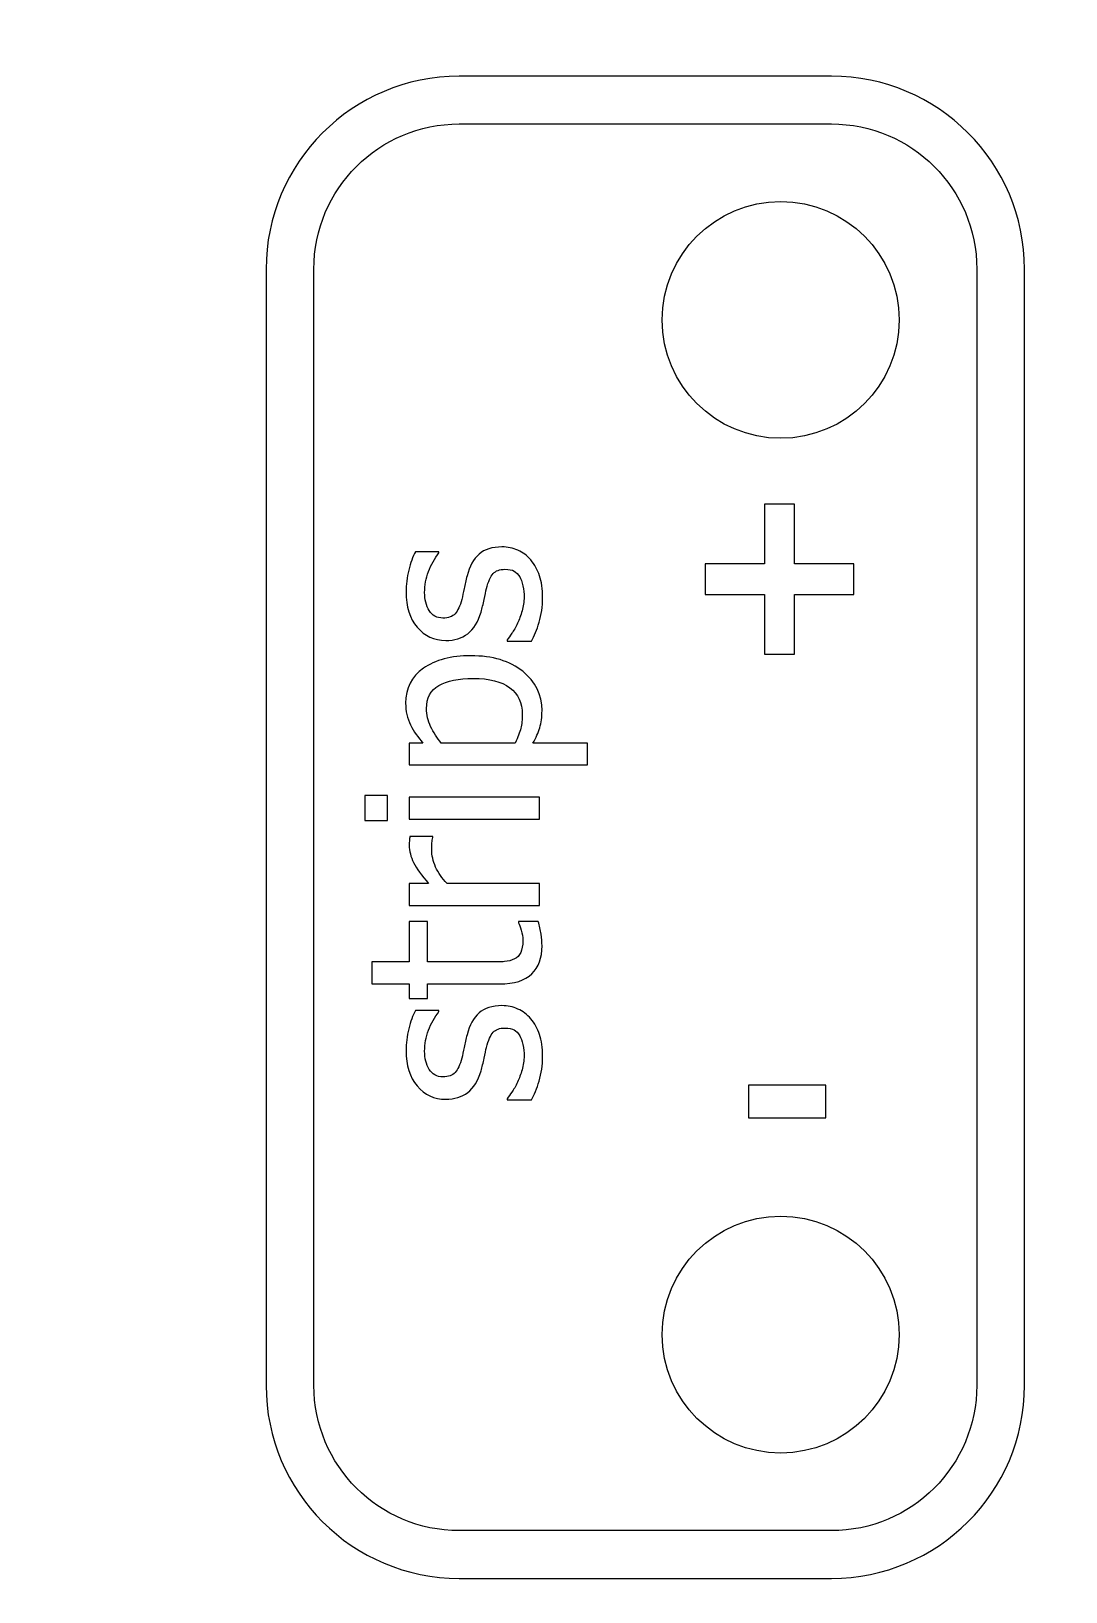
# Model space of a CAD drawing. Extents: x -1020 to 856, y -646 to 1108.
# Drawn here: x 362.85 to 393.42, y 1001.9 to 1048.04 of the extents above; entities that cross this region are included whole.
import ezdxf

# ---------------------------------------------------------------- set-up
doc = ezdxf.new("R2010")
doc.units = 0
doc.header["$MEASUREMENT"] = 0
doc.layers.add('LAYER_1', color=7, linetype='CONTINUOUS')

msp = doc.modelspace()

# ---------------------------------------------------------------- linework, layer by layer
at = {"layer": 'LAYER_1', "color": 250}
for centre in [(385, 1039.5), (385, 1009.5)]:
    msp.add_ellipse(centre, major_axis=(0, 3.5), ratio=1, dxfattribs=at)
msp.add_open_spline([(581.5, 980), (581.5, 980), (581.5, 1103), (581.5, 1103), (581.5, 1103), (581.5, 1105.761), (579.261, 1108), (576.5, 1108), (576.5, 1108), (576.5, 1108), (333.5, 1108), (333.5, 1108), (333.5, 1108), (330.739, 1108), (328.5, 1105.761), (328.5, 1103), (328.5, 1103), (328.5, 1103), (328.5, 980), (328.5, 980), (328.5, 980), (328.5, 977.239), (330.739, 975), (333.5, 975), (333.5, 975), (333.5, 975), (576.5, 975), (576.5, 975), (576.5, 975), (579.261, 975), (581.5, 977.239), (581.5, 980)], degree=3, knots=[0, 0, 0, 0, 0.125, 0.125, 0.125, 0.125, 0.25, 0.25, 0.25, 0.25, 0.375, 0.375, 0.375, 0.375, 0.5, 0.5, 0.5, 0.5, 0.625, 0.625, 0.625, 0.625, 0.75, 0.75, 0.75, 0.75, 0.875, 0.875, 0.875, 0.875, 1, 1, 1, 1], dxfattribs=at)
at = {"layer": 'LAYER_1', "color": 30}
for points, knots in [([(392.2056, 1041), (392.2056, 1041), (392.2056, 1008), (392.2056, 1008), (392.2056, 1008), (392.2056, 1006.4249), (391.5667, 1004.9984), (390.5342, 1003.9658), (390.5342, 1003.9658), (389.5016, 1002.9333), (388.0751, 1002.2944), (386.5, 1002.2944), (386.5, 1002.2944), (386.5, 1002.2944), (375.5, 1002.2944), (375.5, 1002.2944), (375.5, 1002.2944), (373.9249, 1002.2944), (372.4984, 1002.9333), (371.4658, 1003.9658), (371.4658, 1003.9658), (370.4333, 1004.9984), (369.7944, 1006.4249), (369.7944, 1008), (369.7944, 1008), (369.7944, 1008), (369.7944, 1041), (369.7944, 1041), (369.7944, 1041), (369.7944, 1042.5751), (370.4333, 1044.0016), (371.4658, 1045.0342), (371.4658, 1045.0342), (372.4984, 1046.0667), (373.9249, 1046.7056), (375.5, 1046.7056), (375.5, 1046.7056), (375.5, 1046.7056), (386.5, 1046.7056), (386.5, 1046.7056), (386.5, 1046.7056), (388.0751, 1046.7056), (389.5016, 1046.0667), (390.5342, 1045.0342), (390.5342, 1045.0342), (391.5667, 1044.0016), (392.2056, 1042.5751), (392.2056, 1041)], [0, 0, 0, 0, 0.0833333, 0.0833333, 0.0833333, 0.0833333, 0.1666667, 0.1666667, 0.1666667, 0.1666667, 0.25, 0.25, 0.25, 0.25, 0.3333333, 0.3333333, 0.3333333, 0.3333333, 0.4166667, 0.4166667, 0.4166667, 0.4166667, 0.5, 0.5, 0.5, 0.5, 0.5833333, 0.5833333, 0.5833333, 0.5833333, 0.6666667, 0.6666667, 0.6666667, 0.6666667, 0.75, 0.75, 0.75, 0.75, 0.8333333, 0.8333333, 0.8333333, 0.8333333, 0.9166667, 0.9166667, 0.9166667, 0.9166667, 1, 1, 1, 1]), ([(390.7944, 1008), (390.7944, 1008), (390.7944, 1041), (390.7944, 1041), (390.7944, 1041), (390.7944, 1042.1858), (390.3135, 1043.2596), (389.5366, 1044.0366), (389.5366, 1044.0366), (388.7596, 1044.8135), (387.6858, 1045.2944), (386.5, 1045.2944), (386.5, 1045.2944), (386.5, 1045.2944), (375.5, 1045.2944), (375.5, 1045.2944), (375.5, 1045.2944), (374.3142, 1045.2944), (373.2404, 1044.8135), (372.4634, 1044.0366), (372.4634, 1044.0366), (371.6865, 1043.2596), (371.2056, 1042.1858), (371.2056, 1041), (371.2056, 1041), (371.2056, 1041), (371.2056, 1008), (371.2056, 1008), (371.2056, 1008), (371.2056, 1006.8142), (371.6865, 1005.7404), (372.4634, 1004.9634), (372.4634, 1004.9634), (373.2404, 1004.1865), (374.3142, 1003.7056), (375.5, 1003.7056), (375.5, 1003.7056), (375.5, 1003.7056), (386.5, 1003.7056), (386.5, 1003.7056), (386.5, 1003.7056), (387.6858, 1003.7056), (388.7596, 1004.1865), (389.5366, 1004.9634), (389.5366, 1004.9634), (390.3135, 1005.7404), (390.7944, 1006.8142), (390.7944, 1008)], [0, 0, 0, 0, 0.0833333, 0.0833333, 0.0833333, 0.0833333, 0.1666667, 0.1666667, 0.1666667, 0.1666667, 0.25, 0.25, 0.25, 0.25, 0.3333333, 0.3333333, 0.3333333, 0.3333333, 0.4166667, 0.4166667, 0.4166667, 0.4166667, 0.5, 0.5, 0.5, 0.5, 0.5833333, 0.5833333, 0.5833333, 0.5833333, 0.6666667, 0.6666667, 0.6666667, 0.6666667, 0.75, 0.75, 0.75, 0.75, 0.8333333, 0.8333333, 0.8333333, 0.8333333, 0.9166667, 0.9166667, 0.9166667, 0.9166667, 1, 1, 1, 1]), ([(385.4098, 1034.0524), (385.4098, 1034.0524), (385.4098, 1032.2885), (385.4098, 1032.2885), (385.4098, 1032.2885), (385.4098, 1032.2885), (387.1596, 1032.2885), (387.1596, 1032.2885), (387.1596, 1032.2885), (387.1596, 1032.2885), (387.1596, 1031.3795), (387.1596, 1031.3795), (387.1596, 1031.3795), (387.1596, 1031.3795), (385.4098, 1031.3795), (385.4098, 1031.3795), (385.4098, 1031.3795), (385.4098, 1031.3795), (385.4098, 1029.6156), (385.4098, 1029.6156), (385.4098, 1029.6156), (385.4098, 1029.6156), (384.5208, 1029.6156), (384.5208, 1029.6156), (384.5208, 1029.6156), (384.5208, 1029.6156), (384.5208, 1031.3795), (384.5208, 1031.3795), (384.5208, 1031.3795), (384.5208, 1031.3795), (382.771, 1031.3795), (382.771, 1031.3795), (382.771, 1031.3795), (382.771, 1031.3795), (382.771, 1032.2885), (382.771, 1032.2885), (382.771, 1032.2885), (382.771, 1032.2885), (384.5208, 1032.2885), (384.5208, 1032.2885), (384.5208, 1032.2885), (384.5208, 1032.2885), (384.5208, 1034.0524), (384.5208, 1034.0524), (384.5208, 1034.0524), (384.5208, 1034.0524), (385.4098, 1034.0524), (385.4098, 1034.0524)], [0, 0, 0, 0, 0.0833333, 0.0833333, 0.0833333, 0.0833333, 0.1666667, 0.1666667, 0.1666667, 0.1666667, 0.25, 0.25, 0.25, 0.25, 0.3333333, 0.3333333, 0.3333333, 0.3333333, 0.4166667, 0.4166667, 0.4166667, 0.4166667, 0.5, 0.5, 0.5, 0.5, 0.5833333, 0.5833333, 0.5833333, 0.5833333, 0.6666667, 0.6666667, 0.6666667, 0.6666667, 0.75, 0.75, 0.75, 0.75, 0.8333333, 0.8333333, 0.8333333, 0.8333333, 0.9166667, 0.9166667, 0.9166667, 0.9166667, 1, 1, 1, 1]), ([(377.9656, 1031.2828), (377.9656, 1031.0253), (377.9315, 1030.7854), (377.8621, 1030.5608), (377.8621, 1030.5608), (377.7927, 1030.3374), (377.7198, 1030.1516), (377.641, 1030.0046), (377.641, 1030.0046), (377.641, 1030.0046), (376.9143, 1030.0046), (376.9143, 1030.0046), (376.9143, 1030.0046), (376.9143, 1030.0046), (376.9143, 1030.0387), (376.9143, 1030.0387), (376.9143, 1030.0387), (376.9578, 1030.094), (377.006, 1030.1586), (377.059, 1030.2339), (377.059, 1030.2339), (377.1119, 1030.308), (377.1671, 1030.4079), (377.2248, 1030.5314), (377.2248, 1030.5314), (377.2753, 1030.6419), (377.32, 1030.7631), (377.3588, 1030.8948), (377.3588, 1030.8948), (377.3976, 1031.0276), (377.4176, 1031.1641), (377.4176, 1031.3075), (377.4176, 1031.3075), (377.4176, 1031.411), (377.4059, 1031.5204), (377.3812, 1031.638), (377.3812, 1031.638), (377.3576, 1031.7555), (377.3271, 1031.8426), (377.2894, 1031.9002), (377.2894, 1031.9002), (377.2377, 1031.9802), (377.1813, 1032.0378), (377.1213, 1032.0742), (377.1213, 1032.0742), (377.0613, 1032.1095), (376.9719, 1032.1271), (376.852, 1032.1271), (376.852, 1032.1271), (376.6979, 1032.1271), (376.5815, 1032.0848), (376.5039, 1032.0013), (376.5039, 1032.0013), (376.4251, 1031.9178), (376.3604, 1031.7697), (376.3075, 1031.5556), (376.3075, 1031.5556), (376.2864, 1031.4733), (376.2628, 1031.3651), (376.2358, 1031.2323), (376.2358, 1031.2323), (376.2088, 1031.0982), (376.1782, 1030.9759), (376.1464, 1030.863), (376.1464, 1030.863), (376.0618, 1030.569), (375.9301, 1030.355), (375.7525, 1030.2221), (375.7525, 1030.2221), (375.5738, 1030.0893), (375.3586, 1030.0222), (375.1057, 1030.0222), (375.1057, 1030.0222), (374.7588, 1030.0222), (374.4766, 1030.1528), (374.2579, 1030.415), (374.2579, 1030.415), (374.0403, 1030.6772), (373.931, 1031.0253), (373.931, 1031.4592), (373.931, 1031.4592), (373.931, 1031.6732), (373.9568, 1031.8873), (374.0098, 1032.1036), (374.0098, 1032.1036), (374.0627, 1032.32), (374.1297, 1032.5011), (374.2097, 1032.6481), (374.2097, 1032.6481), (374.2097, 1032.6481), (374.9023, 1032.6481), (374.9023, 1032.6481), (374.9023, 1032.6481), (374.9023, 1032.6481), (374.9023, 1032.614), (374.9023, 1032.614), (374.9023, 1032.614), (374.7718, 1032.4482), (374.6683, 1032.2636), (374.593, 1032.0601), (374.593, 1032.0601), (374.5166, 1031.8579), (374.479, 1031.6521), (374.479, 1031.4451), (374.479, 1031.4451), (374.479, 1031.2323), (374.5236, 1031.0523), (374.613, 1030.9053), (374.613, 1030.9053), (374.7024, 1030.7584), (374.8388, 1030.6843), (375.0199, 1030.6843), (375.0199, 1030.6843), (375.181, 1030.6843), (375.3009, 1030.7278), (375.3797, 1030.8148), (375.3797, 1030.8148), (375.4585, 1030.9018), (375.5244, 1031.0418), (375.5749, 1031.2346), (375.5749, 1031.2346), (375.5996, 1031.331), (375.6243, 1031.4392), (375.649, 1031.5568), (375.649, 1031.5568), (375.6725, 1031.6756), (375.7008, 1031.8002), (375.7325, 1031.9308), (375.7325, 1031.9308), (375.8042, 1032.2165), (375.923, 1032.4305), (376.0876, 1032.574), (376.0876, 1032.574), (376.2534, 1032.7175), (376.478, 1032.7892), (376.7626, 1032.7892), (376.7626, 1032.7892), (376.9284, 1032.7892), (377.0848, 1032.7563), (377.233, 1032.6904), (377.233, 1032.6904), (377.3812, 1032.6257), (377.5082, 1032.5293), (377.614, 1032.4035), (377.614, 1032.4035), (377.7292, 1032.2659), (377.8163, 1032.1095), (377.8762, 1031.9366), (377.8762, 1031.9366), (377.9362, 1031.7626), (377.9656, 1031.5451), (377.9656, 1031.2828)], [0, 0, 0, 0, 0.0263158, 0.0263158, 0.0263158, 0.0263158, 0.0526316, 0.0526316, 0.0526316, 0.0526316, 0.0789474, 0.0789474, 0.0789474, 0.0789474, 0.1052632, 0.1052632, 0.1052632, 0.1052632, 0.1315789, 0.1315789, 0.1315789, 0.1315789, 0.1578947, 0.1578947, 0.1578947, 0.1578947, 0.1842105, 0.1842105, 0.1842105, 0.1842105, 0.2105263, 0.2105263, 0.2105263, 0.2105263, 0.2368421, 0.2368421, 0.2368421, 0.2368421, 0.2631579, 0.2631579, 0.2631579, 0.2631579, 0.2894737, 0.2894737, 0.2894737, 0.2894737, 0.3157895, 0.3157895, 0.3157895, 0.3157895, 0.3421053, 0.3421053, 0.3421053, 0.3421053, 0.3684211, 0.3684211, 0.3684211, 0.3684211, 0.3947368, 0.3947368, 0.3947368, 0.3947368, 0.4210526, 0.4210526, 0.4210526, 0.4210526, 0.4473684, 0.4473684, 0.4473684, 0.4473684, 0.4736842, 0.4736842, 0.4736842, 0.4736842, 0.5, 0.5, 0.5, 0.5, 0.5263158, 0.5263158, 0.5263158, 0.5263158, 0.5526316, 0.5526316, 0.5526316, 0.5526316, 0.5789474, 0.5789474, 0.5789474, 0.5789474, 0.6052632, 0.6052632, 0.6052632, 0.6052632, 0.6315789, 0.6315789, 0.6315789, 0.6315789, 0.6578947, 0.6578947, 0.6578947, 0.6578947, 0.6842105, 0.6842105, 0.6842105, 0.6842105, 0.7105263, 0.7105263, 0.7105263, 0.7105263, 0.7368421, 0.7368421, 0.7368421, 0.7368421, 0.7631579, 0.7631579, 0.7631579, 0.7631579, 0.7894737, 0.7894737, 0.7894737, 0.7894737, 0.8157895, 0.8157895, 0.8157895, 0.8157895, 0.8421053, 0.8421053, 0.8421053, 0.8421053, 0.8684211, 0.8684211, 0.8684211, 0.8684211, 0.8947368, 0.8947368, 0.8947368, 0.8947368, 0.9210526, 0.9210526, 0.9210526, 0.9210526, 0.9473684, 0.9473684, 0.9473684, 0.9473684, 0.9736842, 0.9736842, 0.9736842, 0.9736842, 1, 1, 1, 1]), ([(375.8466, 1029.5707), (376.4875, 1029.5707), (376.9978, 1029.4178), (377.3776, 1029.1109), (377.3776, 1029.1109), (377.7575, 1028.8039), (377.948, 1028.4171), (377.948, 1027.9479), (377.948, 1027.9479), (377.948, 1027.7574), (377.9256, 1027.5892), (377.8821, 1027.4422), (377.8821, 1027.4422), (377.8386, 1027.2952), (377.7716, 1027.1447), (377.6798, 1026.9907), (377.6798, 1026.9907), (377.6798, 1026.9907), (379.2921, 1026.9907), (379.2921, 1026.9907), (379.2921, 1026.9907), (379.2921, 1026.9907), (379.2921, 1026.3427), (379.2921, 1026.3427), (379.2921, 1026.3427), (379.2921, 1026.3427), (374.025, 1026.3427), (374.025, 1026.3427), (374.025, 1026.3427), (374.025, 1026.3427), (374.025, 1026.9907), (374.025, 1026.9907), (374.025, 1026.9907), (374.025, 1026.9907), (374.4284, 1026.9907), (374.4284, 1026.9907), (374.4284, 1026.9907), (374.2826, 1027.1518), (374.1615, 1027.3305), (374.0639, 1027.5269), (374.0639, 1027.5269), (373.9662, 1027.7221), (373.918, 1027.9373), (373.918, 1028.1689), (373.918, 1028.1689), (373.918, 1028.6099), (374.0921, 1028.9533), (374.4413, 1029.2002), (374.4413, 1029.2002), (374.7906, 1029.4472), (375.2586, 1029.5707), (375.8466, 1029.5707)], [0, 0, 0, 0, 0.0769231, 0.0769231, 0.0769231, 0.0769231, 0.1538462, 0.1538462, 0.1538462, 0.1538462, 0.2307692, 0.2307692, 0.2307692, 0.2307692, 0.3076923, 0.3076923, 0.3076923, 0.3076923, 0.3846154, 0.3846154, 0.3846154, 0.3846154, 0.4615385, 0.4615385, 0.4615385, 0.4615385, 0.5384615, 0.5384615, 0.5384615, 0.5384615, 0.6153846, 0.6153846, 0.6153846, 0.6153846, 0.6923077, 0.6923077, 0.6923077, 0.6923077, 0.7692308, 0.7692308, 0.7692308, 0.7692308, 0.8461538, 0.8461538, 0.8461538, 0.8461538, 0.9230769, 0.9230769, 0.9230769, 0.9230769, 1, 1, 1, 1]), ([(375.9195, 1028.9027), (375.4809, 1028.9027), (375.1398, 1028.8322), (374.8976, 1028.6922), (374.8976, 1028.6922), (374.6553, 1028.5523), (374.5342, 1028.3253), (374.5342, 1028.0102), (374.5342, 1028.0102), (374.5342, 1027.8267), (374.5754, 1027.6492), (374.6565, 1027.4787), (374.6565, 1027.4787), (374.7377, 1027.307), (374.8435, 1027.1447), (374.9717, 1026.9907), (374.9717, 1026.9907), (374.9717, 1026.9907), (377.1519, 1026.9907), (377.1519, 1026.9907), (377.1519, 1026.9907), (377.2353, 1027.1612), (377.2918, 1027.3058), (377.3212, 1027.4269), (377.3212, 1027.4269), (377.3506, 1027.5469), (377.3659, 1027.6856), (377.3659, 1027.842), (377.3659, 1027.842), (377.3659, 1028.1772), (377.2436, 1028.4371), (376.9978, 1028.624), (376.9978, 1028.624), (376.752, 1028.8098), (376.3922, 1028.9027), (375.9195, 1028.9027)], [0, 0, 0, 0, 0.1111111, 0.1111111, 0.1111111, 0.1111111, 0.2222222, 0.2222222, 0.2222222, 0.2222222, 0.3333333, 0.3333333, 0.3333333, 0.3333333, 0.4444444, 0.4444444, 0.4444444, 0.4444444, 0.5555556, 0.5555556, 0.5555556, 0.5555556, 0.6666667, 0.6666667, 0.6666667, 0.6666667, 0.7777778, 0.7777778, 0.7777778, 0.7777778, 0.8888889, 0.8888889, 0.8888889, 0.8888889, 1, 1, 1, 1]), ([(373.3795, 1025.4373), (373.3795, 1025.4373), (373.3795, 1024.6999), (373.3795, 1024.6999), (373.3795, 1024.6999), (373.3795, 1024.6999), (372.708, 1024.6999), (372.708, 1024.6999), (372.708, 1024.6999), (372.708, 1024.6999), (372.708, 1025.4373), (372.708, 1025.4373), (372.708, 1025.4373), (372.708, 1025.4373), (373.3795, 1025.4373), (373.3795, 1025.4373)], [0, 0, 0, 0, 0.25, 0.25, 0.25, 0.25, 0.5, 0.5, 0.5, 0.5, 0.75, 0.75, 0.75, 0.75, 1, 1, 1, 1]), ([(377.8727, 1025.3926), (377.8727, 1025.3926), (377.8727, 1024.7446), (377.8727, 1024.7446), (377.8727, 1024.7446), (377.8727, 1024.7446), (374.025, 1024.7446), (374.025, 1024.7446), (374.025, 1024.7446), (374.025, 1024.7446), (374.025, 1025.3926), (374.025, 1025.3926), (374.025, 1025.3926), (374.025, 1025.3926), (377.8727, 1025.3926), (377.8727, 1025.3926)], [0, 0, 0, 0, 0.25, 0.25, 0.25, 0.25, 0.5, 0.5, 0.5, 0.5, 0.75, 0.75, 0.75, 0.75, 1, 1, 1, 1]), ([(374.72, 1024.2284), (374.72, 1024.2284), (374.72, 1024.1943), (374.72, 1024.1943), (374.72, 1024.1943), (374.7059, 1024.1461), (374.6977, 1024.0943), (374.6942, 1024.0402), (374.6942, 1024.0402), (374.6906, 1023.9861), (374.6894, 1023.9214), (374.6894, 1023.8462), (374.6894, 1023.8462), (374.6894, 1023.671), (374.7271, 1023.4981), (374.8035, 1023.3252), (374.8035, 1023.3252), (374.8788, 1023.1536), (374.9917, 1022.9901), (375.141, 1022.8361), (375.141, 1022.8361), (375.141, 1022.8361), (377.8727, 1022.8361), (377.8727, 1022.8361), (377.8727, 1022.8361), (377.8727, 1022.8361), (377.8727, 1022.1881), (377.8727, 1022.1881), (377.8727, 1022.1881), (377.8727, 1022.1881), (374.025, 1022.1881), (374.025, 1022.1881), (374.025, 1022.1881), (374.025, 1022.1881), (374.025, 1022.8361), (374.025, 1022.8361), (374.025, 1022.8361), (374.025, 1022.8361), (374.5965, 1022.8361), (374.5965, 1022.8361), (374.5965, 1022.8361), (374.3884, 1023.0724), (374.2402, 1023.2794), (374.1544, 1023.4546), (374.1544, 1023.4546), (374.0686, 1023.631), (374.025, 1023.8015), (374.025, 1023.9661), (374.025, 1023.9661), (374.025, 1024.0332), (374.0262, 1024.0826), (374.0297, 1024.1167), (374.0297, 1024.1167), (374.0333, 1024.1496), (374.0392, 1024.1872), (374.0462, 1024.2284), (374.0462, 1024.2284), (374.0462, 1024.2284), (374.72, 1024.2284), (374.72, 1024.2284)], [0, 0, 0, 0, 0.0666667, 0.0666667, 0.0666667, 0.0666667, 0.1333333, 0.1333333, 0.1333333, 0.1333333, 0.2, 0.2, 0.2, 0.2, 0.2666667, 0.2666667, 0.2666667, 0.2666667, 0.3333333, 0.3333333, 0.3333333, 0.3333333, 0.4, 0.4, 0.4, 0.4, 0.4666667, 0.4666667, 0.4666667, 0.4666667, 0.5333333, 0.5333333, 0.5333333, 0.5333333, 0.6, 0.6, 0.6, 0.6, 0.6666667, 0.6666667, 0.6666667, 0.6666667, 0.7333333, 0.7333333, 0.7333333, 0.7333333, 0.8, 0.8, 0.8, 0.8, 0.8666667, 0.8666667, 0.8666667, 0.8666667, 0.9333333, 0.9333333, 0.9333333, 0.9333333, 1, 1, 1, 1]), ([(377.948, 1020.9934), (377.948, 1020.6394), (377.848, 1020.3642), (377.6469, 1020.1667), (377.6469, 1020.1667), (377.4458, 1019.9691), (377.1283, 1019.8704), (376.6944, 1019.8704), (376.6944, 1019.8704), (376.6944, 1019.8704), (374.5624, 1019.8704), (374.5624, 1019.8704), (374.5624, 1019.8704), (374.5624, 1019.8704), (374.5624, 1019.4329), (374.5624, 1019.4329), (374.5624, 1019.4329), (374.5624, 1019.4329), (374.025, 1019.4329), (374.025, 1019.4329), (374.025, 1019.4329), (374.025, 1019.4329), (374.025, 1019.8704), (374.025, 1019.8704), (374.025, 1019.8704), (374.025, 1019.8704), (372.9197, 1019.8704), (372.9197, 1019.8704), (372.9197, 1019.8704), (372.9197, 1019.8704), (372.9197, 1020.5183), (372.9197, 1020.5183), (372.9197, 1020.5183), (372.9197, 1020.5183), (374.025, 1020.5183), (374.025, 1020.5183), (374.025, 1020.5183), (374.025, 1020.5183), (374.025, 1021.7095), (374.025, 1021.7095), (374.025, 1021.7095), (374.025, 1021.7095), (374.5624, 1021.7095), (374.5624, 1021.7095), (374.5624, 1021.7095), (374.5624, 1021.7095), (374.5624, 1020.5183), (374.5624, 1020.5183), (374.5624, 1020.5183), (374.5624, 1020.5183), (376.391, 1020.5183), (376.391, 1020.5183), (376.391, 1020.5183), (376.5862, 1020.5183), (376.7367, 1020.5218), (376.8426, 1020.5289), (376.8426, 1020.5289), (376.9484, 1020.5359), (377.0472, 1020.5618), (377.1389, 1020.6077), (377.1389, 1020.6077), (377.2189, 1020.6465), (377.28, 1020.71), (377.32, 1020.797), (377.32, 1020.797), (377.36, 1020.884), (377.38, 1021.0028), (377.38, 1021.1521), (377.38, 1021.1521), (377.38, 1021.2568), (377.3647, 1021.3591), (377.3341, 1021.4579), (377.3341, 1021.4579), (377.3024, 1021.5566), (377.2777, 1021.6284), (377.2565, 1021.6719), (377.2565, 1021.6719), (377.2565, 1021.6719), (377.2565, 1021.7095), (377.2565, 1021.7095), (377.2565, 1021.7095), (377.2565, 1021.7095), (377.8374, 1021.7095), (377.8374, 1021.7095), (377.8374, 1021.7095), (377.8727, 1021.5884), (377.8997, 1021.4649), (377.9186, 1021.3391), (377.9186, 1021.3391), (377.9386, 1021.2144), (377.948, 1021.0992), (377.948, 1020.9934)], [0, 0, 0, 0, 0.0434783, 0.0434783, 0.0434783, 0.0434783, 0.0869565, 0.0869565, 0.0869565, 0.0869565, 0.1304348, 0.1304348, 0.1304348, 0.1304348, 0.173913, 0.173913, 0.173913, 0.173913, 0.2173913, 0.2173913, 0.2173913, 0.2173913, 0.2608696, 0.2608696, 0.2608696, 0.2608696, 0.3043478, 0.3043478, 0.3043478, 0.3043478, 0.3478261, 0.3478261, 0.3478261, 0.3478261, 0.3913043, 0.3913043, 0.3913043, 0.3913043, 0.4347826, 0.4347826, 0.4347826, 0.4347826, 0.4782609, 0.4782609, 0.4782609, 0.4782609, 0.5217391, 0.5217391, 0.5217391, 0.5217391, 0.5652174, 0.5652174, 0.5652174, 0.5652174, 0.6086957, 0.6086957, 0.6086957, 0.6086957, 0.6521739, 0.6521739, 0.6521739, 0.6521739, 0.6956522, 0.6956522, 0.6956522, 0.6956522, 0.7391304, 0.7391304, 0.7391304, 0.7391304, 0.7826087, 0.7826087, 0.7826087, 0.7826087, 0.826087, 0.826087, 0.826087, 0.826087, 0.8695652, 0.8695652, 0.8695652, 0.8695652, 0.9130435, 0.9130435, 0.9130435, 0.9130435, 0.9565217, 0.9565217, 0.9565217, 0.9565217, 1, 1, 1, 1]), ([(377.9656, 1017.7196), (377.9656, 1017.4621), (377.9315, 1017.2222), (377.8621, 1016.9976), (377.8621, 1016.9976), (377.7927, 1016.7742), (377.7198, 1016.5884), (377.641, 1016.4414), (377.641, 1016.4414), (377.641, 1016.4414), (376.9143, 1016.4414), (376.9143, 1016.4414), (376.9143, 1016.4414), (376.9143, 1016.4414), (376.9143, 1016.4755), (376.9143, 1016.4755), (376.9143, 1016.4755), (376.9578, 1016.5308), (377.006, 1016.5954), (377.059, 1016.6707), (377.059, 1016.6707), (377.1119, 1016.7448), (377.1671, 1016.8447), (377.2248, 1016.9682), (377.2248, 1016.9682), (377.2753, 1017.0787), (377.32, 1017.1999), (377.3588, 1017.3316), (377.3588, 1017.3316), (377.3976, 1017.4644), (377.4176, 1017.6009), (377.4176, 1017.7443), (377.4176, 1017.7443), (377.4176, 1017.8478), (377.4059, 1017.9572), (377.3812, 1018.0748), (377.3812, 1018.0748), (377.3576, 1018.1923), (377.3271, 1018.2794), (377.2894, 1018.337), (377.2894, 1018.337), (377.2377, 1018.417), (377.1813, 1018.4746), (377.1213, 1018.511), (377.1213, 1018.511), (377.0613, 1018.5463), (376.9719, 1018.5639), (376.852, 1018.5639), (376.852, 1018.5639), (376.6979, 1018.5639), (376.5815, 1018.5216), (376.5039, 1018.4381), (376.5039, 1018.4381), (376.4251, 1018.3546), (376.3604, 1018.2065), (376.3075, 1017.9924), (376.3075, 1017.9924), (376.2864, 1017.9101), (376.2628, 1017.8019), (376.2358, 1017.6691), (376.2358, 1017.6691), (376.2088, 1017.535), (376.1782, 1017.4127), (376.1464, 1017.2998), (376.1464, 1017.2998), (376.0618, 1017.0058), (375.9301, 1016.7918), (375.7525, 1016.6589), (375.7525, 1016.6589), (375.5738, 1016.5261), (375.3586, 1016.459), (375.1057, 1016.459), (375.1057, 1016.459), (374.7588, 1016.459), (374.4766, 1016.5896), (374.2579, 1016.8518), (374.2579, 1016.8518), (374.0403, 1017.114), (373.931, 1017.4621), (373.931, 1017.896), (373.931, 1017.896), (373.931, 1018.11), (373.9568, 1018.3241), (374.0098, 1018.5404), (374.0098, 1018.5404), (374.0627, 1018.7568), (374.1297, 1018.9379), (374.2097, 1019.0849), (374.2097, 1019.0849), (374.2097, 1019.0849), (374.9023, 1019.0849), (374.9023, 1019.0849), (374.9023, 1019.0849), (374.9023, 1019.0849), (374.9023, 1019.0508), (374.9023, 1019.0508), (374.9023, 1019.0508), (374.7718, 1018.885), (374.6683, 1018.7004), (374.593, 1018.4969), (374.593, 1018.4969), (374.5166, 1018.2947), (374.479, 1018.0889), (374.479, 1017.8819), (374.479, 1017.8819), (374.479, 1017.6691), (374.5236, 1017.4891), (374.613, 1017.3421), (374.613, 1017.3421), (374.7024, 1017.1952), (374.8388, 1017.1211), (375.0199, 1017.1211), (375.0199, 1017.1211), (375.181, 1017.1211), (375.3009, 1017.1646), (375.3797, 1017.2516), (375.3797, 1017.2516), (375.4585, 1017.3386), (375.5244, 1017.4786), (375.5749, 1017.6714), (375.5749, 1017.6714), (375.5996, 1017.7678), (375.6243, 1017.876), (375.649, 1017.9936), (375.649, 1017.9936), (375.6725, 1018.1124), (375.7008, 1018.237), (375.7325, 1018.3676), (375.7325, 1018.3676), (375.8042, 1018.6533), (375.923, 1018.8673), (376.0876, 1019.0108), (376.0876, 1019.0108), (376.2534, 1019.1543), (376.478, 1019.226), (376.7626, 1019.226), (376.7626, 1019.226), (376.9284, 1019.226), (377.0848, 1019.1931), (377.233, 1019.1272), (377.233, 1019.1272), (377.3812, 1019.0625), (377.5082, 1018.9661), (377.614, 1018.8403), (377.614, 1018.8403), (377.7292, 1018.7027), (377.8163, 1018.5463), (377.8762, 1018.3734), (377.8762, 1018.3734), (377.9362, 1018.1994), (377.9656, 1017.9819), (377.9656, 1017.7196)], [0, 0, 0, 0, 0.0263158, 0.0263158, 0.0263158, 0.0263158, 0.0526316, 0.0526316, 0.0526316, 0.0526316, 0.0789474, 0.0789474, 0.0789474, 0.0789474, 0.1052632, 0.1052632, 0.1052632, 0.1052632, 0.1315789, 0.1315789, 0.1315789, 0.1315789, 0.1578947, 0.1578947, 0.1578947, 0.1578947, 0.1842105, 0.1842105, 0.1842105, 0.1842105, 0.2105263, 0.2105263, 0.2105263, 0.2105263, 0.2368421, 0.2368421, 0.2368421, 0.2368421, 0.2631579, 0.2631579, 0.2631579, 0.2631579, 0.2894737, 0.2894737, 0.2894737, 0.2894737, 0.3157895, 0.3157895, 0.3157895, 0.3157895, 0.3421053, 0.3421053, 0.3421053, 0.3421053, 0.3684211, 0.3684211, 0.3684211, 0.3684211, 0.3947368, 0.3947368, 0.3947368, 0.3947368, 0.4210526, 0.4210526, 0.4210526, 0.4210526, 0.4473684, 0.4473684, 0.4473684, 0.4473684, 0.4736842, 0.4736842, 0.4736842, 0.4736842, 0.5, 0.5, 0.5, 0.5, 0.5263158, 0.5263158, 0.5263158, 0.5263158, 0.5526316, 0.5526316, 0.5526316, 0.5526316, 0.5789474, 0.5789474, 0.5789474, 0.5789474, 0.6052632, 0.6052632, 0.6052632, 0.6052632, 0.6315789, 0.6315789, 0.6315789, 0.6315789, 0.6578947, 0.6578947, 0.6578947, 0.6578947, 0.6842105, 0.6842105, 0.6842105, 0.6842105, 0.7105263, 0.7105263, 0.7105263, 0.7105263, 0.7368421, 0.7368421, 0.7368421, 0.7368421, 0.7631579, 0.7631579, 0.7631579, 0.7631579, 0.7894737, 0.7894737, 0.7894737, 0.7894737, 0.8157895, 0.8157895, 0.8157895, 0.8157895, 0.8421053, 0.8421053, 0.8421053, 0.8421053, 0.8684211, 0.8684211, 0.8684211, 0.8684211, 0.8947368, 0.8947368, 0.8947368, 0.8947368, 0.9210526, 0.9210526, 0.9210526, 0.9210526, 0.9473684, 0.9473684, 0.9473684, 0.9473684, 0.9736842, 0.9736842, 0.9736842, 0.9736842, 1, 1, 1, 1]), ([(386.3312, 1015.914), (386.3312, 1015.914), (384.0476, 1015.914), (384.0476, 1015.914), (384.0476, 1015.914), (384.0476, 1015.914), (384.0476, 1016.8712), (384.0476, 1016.8712), (384.0476, 1016.8712), (384.0476, 1016.8712), (386.3312, 1016.8712), (386.3312, 1016.8712), (386.3312, 1016.8712), (386.3312, 1016.8712), (386.3312, 1015.914), (386.3312, 1015.914)], [0, 0, 0, 0, 0.25, 0.25, 0.25, 0.25, 0.5, 0.5, 0.5, 0.5, 0.75, 0.75, 0.75, 0.75, 1, 1, 1, 1])]:
    msp.add_open_spline(points, degree=3, knots=knots, dxfattribs=at)

doc.saveas('drawing.dxf')
